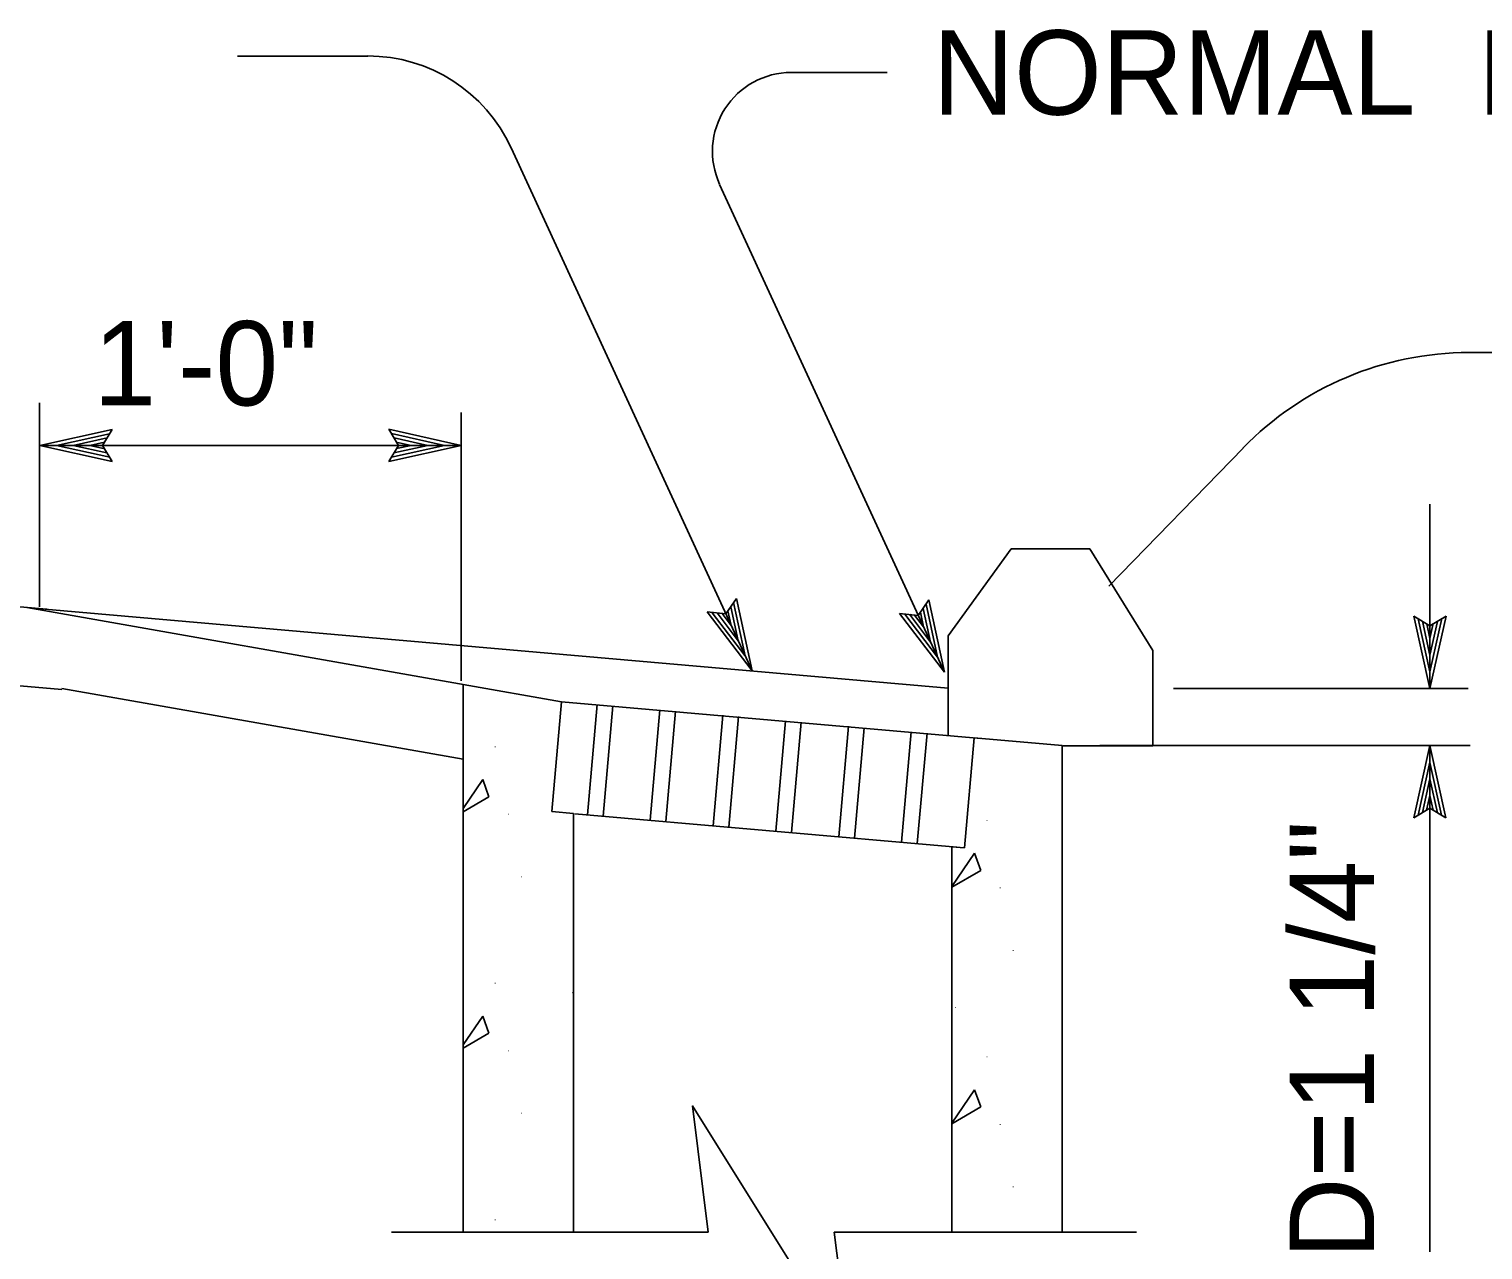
# Model space of a CAD drawing. Extents: x -894 to 866, y -476 to 714.
# Drawn here: x -34.6 to 86, y 216.7 to 318 of the extents above; entities that cross this region are included whole.
import ezdxf

# ---------------------------------------------------------------- set-up
doc = ezdxf.new("R2010")
doc.units = 0
for name, color, linetype in [('56 Stage 3 Anno', 7, 'Continuous'), ('57 Undefined', 7, 'Continuous'), ('59 Sndwall Anno', 7, 'Continuous'), ('60 Nongeo Data', 7, 'Continuous')]:
    doc.layers.add(name, color=color, linetype=linetype)

msp = doc.modelspace()

# ---------------------------------------------------------------- linework, layer by layer
at = {"layer": '56 Stage 3 Anno'}
for p, q in [((-17.32, 315.75), (-6.5, 315.75)), ((36.56, 314.39), (28.62, 314.39)), ((25.37, 264.74), (5.38, 308.15)), ((41.33, 264.63), (22.68, 305.11)), ((99.57, 291.16), (84.84, 291.16)), ((-33.72, 270.07), (-33.72, 286.99)), ((1.24, 263.92), (1.24, 286.17)), ((-33.7, 283.45), (-27.7, 284.78)), ((-27.7, 284.78), (-28.5, 283.45)), ((-27.7, 284.78), (-27.7, 284.78)), ((-3.96, 283.45), (-4.76, 284.79)), ((-4.76, 284.79), (-4.76, 284.79)), ((-4.76, 284.79), (1.24, 283.45)), ((-33.7, 283.45), (1.24, 283.45)), ((-27.7, 282.11), (-33.7, 283.45)), ((-33.7, 283.45), (-33.7, 283.45)), ((-27.91, 282.47), (-32.32, 283.45)), ((-32.31, 283.45), (-27.93, 284.42)), ((-30.93, 283.45), (-28.11, 284.07)), ((-28.15, 282.83), (-30.93, 283.45)), ((-29.55, 283.45), (-28.34, 283.71)), ((-28.32, 283.17), (-29.55, 283.45)), ((-28.5, 283.45), (-27.7, 282.11)), ((1.24, 283.45), (-4.76, 282.12)), ((-4.76, 282.12), (-3.96, 283.45)), ((-4.55, 284.43), (-0.14, 283.45)), ((-0.15, 283.45), (-4.53, 282.48)), ((-1.53, 283.45), (-4.35, 282.83)), ((-4.31, 284.07), (-1.53, 283.45)), ((-4.14, 283.73), (-2.91, 283.45)), ((-2.91, 283.45), (-4.12, 283.19)), ((1.24, 283.45), (1.24, 283.45)), ((54.96, 271.78), (66.09, 283.23)), ((-27.7, 282.11), (-27.7, 282.11)), ((-4.76, 282.12), (-4.76, 282.12)), ((81.59, 263.29), (81.59, 278.58)), ((23.19, 269.47), (24.07, 270.75)), ((23.84, 270.41), (24.79, 266)), ((24.07, 270.75), (24.07, 270.75)), ((24.07, 270.75), (25.37, 264.74)), ((39.15, 269.35), (40.03, 270.64)), ((39.8, 270.29), (40.75, 265.88)), ((40.03, 270.64), (40.03, 270.64)), ((40.03, 270.64), (41.33, 264.63)), ((25.37, 264.74), (21.65, 269.64)), ((21.65, 269.64), (21.65, 269.64)), ((21.65, 269.64), (23.19, 269.47)), ((24.78, 266.01), (22.07, 269.57)), ((24.21, 267.25), (22.46, 269.56)), ((23.64, 268.51), (22.89, 269.5)), ((23.37, 269.74), (23.64, 268.51)), ((23.61, 270.05), (24.21, 267.25)), ((41.33, 264.63), (37.61, 269.52)), ((37.61, 269.52), (37.61, 269.52)), ((37.61, 269.52), (39.15, 269.35)), ((40.74, 265.89), (38.03, 269.46)), ((40.17, 267.14), (38.42, 269.44)), ((39.6, 268.39), (38.85, 269.38)), ((39.33, 269.62), (39.6, 268.39)), ((39.57, 269.93), (40.17, 267.14)), ((81.59, 263.29), (80.26, 269.29)), ((80.26, 269.29), (80.26, 269.29)), ((80.26, 269.29), (81.59, 268.49)), ((81.59, 264.68), (80.62, 269.06)), ((81.59, 268.49), (82.93, 269.29)), ((82.93, 269.29), (81.59, 263.29)), ((82.57, 269.08), (81.59, 264.67)), ((82.93, 269.29), (82.93, 269.29)), ((81.59, 266.06), (80.97, 268.88)), ((81.59, 267.44), (81.33, 268.65)), ((82.21, 268.84), (81.59, 266.06)), ((81.87, 268.67), (81.59, 267.44)), ((25.37, 264.74), (25.37, 264.74)), ((41.33, 264.63), (41.33, 264.63)), ((60.31, 263.29), (84.77, 263.29)), ((81.59, 263.29), (81.59, 263.29)), ((54.2, 258.55), (84.93, 258.55)), ((80.25, 252.55), (81.59, 258.55)), ((81.59, 216.56), (81.59, 258.55)), ((81.59, 258.55), (81.59, 258.55)), ((81.59, 258.55), (82.92, 252.55)), ((80.61, 252.77), (81.59, 257.17)), ((81.59, 257.16), (82.56, 252.79)), ((80.97, 253), (81.59, 255.79)), ((81.59, 255.79), (82.21, 252.97)), ((81.59, 253.35), (80.25, 252.55)), ((81.31, 253.18), (81.59, 254.41)), ((81.59, 254.41), (81.86, 253.2)), ((82.92, 252.55), (81.59, 253.35)), ((80.25, 252.55), (80.25, 252.55)), ((82.92, 252.55), (82.92, 252.55))]:
    msp.add_line(p, q, dxfattribs=at)
for centre, radius, start, end in [((-6.5, 302.68), 13.08, 24.7269, 90), ((28.62, 307.85), 6.54, 90, 204.7269), ((84.84, 265), 26.16, 90, 135.8142)]:
    msp.add_arc(centre, radius, start, end, dxfattribs=at)
at = {"layer": '59 Sndwall Anno'}
for points in [[(1.4, 253.32), (3.03, 255.73)], [(3.03, 255.73), (3.55, 254.3)], [(3.55, 254.3), (1.4, 253.05)], [(41.94, 246.85), (43.82, 249.62)], [(43.82, 249.62), (44.34, 248.19)], [(44.34, 248.19), (41.94, 246.8)], [(10.49, 238.01), (10.55, 238.11)], [(10.55, 237.99), (10.49, 238.01)], [(1.4, 233.71), (3.03, 236.11)], [(3.03, 236.11), (3.55, 234.68)], [(3.55, 234.68), (1.4, 233.44)], [(41.94, 227.23), (43.82, 230)], [(43.82, 230), (44.34, 228.57)], [(44.34, 228.57), (41.94, 227.18)]]:
    msp.add_lwpolyline(points, dxfattribs=at)
at = {"layer": '60 Nongeo Data'}
for p, q in [((41.62, 267.66), (46.85, 274.87)), ((46.85, 274.87), (53.39, 274.87)), ((53.39, 274.87), (58.62, 266.44)), ((-69.97, 273.08), (-33.11, 269.86)), ((-34.77, 270), (1.56, 263.6)), ((41.62, 263.32), (-33.93, 269.93)), ((-31.89, 263.19), (-69.96, 266.52)), ((41.62, 259.38), (41.62, 267.66)), ((58.62, 258.54), (58.62, 266.44)), ((1.4, 257.42), (-31.88, 263.29)), ((9.57, 262.19), (1.4, 263.63)), ((1.4, 263.63), (1.4, 218.18)), ((8.77, 253.07), (9.57, 262.19)), ((44.33, 259.15), (9.57, 262.19)), ((12.51, 261.97), (11.71, 252.81)), ((13.82, 261.86), (13.01, 252.7)), ((17.72, 261.52), (16.92, 252.35)), ((19.03, 261.4), (18.23, 252.24)), ((22.94, 261.06), (22.14, 251.9)), ((24.24, 260.95), (23.44, 251.78)), ((28.15, 260.6), (27.35, 251.44)), ((29.45, 260.49), (28.65, 251.33)), ((33.36, 260.15), (32.56, 250.99)), ((34.66, 260.03), (33.86, 250.87)), ((38.57, 259.69), (37.77, 250.53)), ((39.88, 259.58), (39.07, 250.42)), ((43.78, 259.19), (42.98, 250.07)), ((51.1, 258.55), (43.78, 259.19)), ((51.1, 218.18), (51.1, 258.55)), ((51.15, 258.54), (58.62, 258.54)), ((10.55, 252.91), (8.77, 253.07)), ((10.55, 218.18), (10.55, 252.91)), ((42.34, 250.13), (10.67, 252.9)), ((42.98, 250.07), (41.94, 250.16)), ((41.94, 250.16), (41.94, 218.18)), ((-4.53, 218.18), (7.34, 218.18)), ((21.72, 218.18), (7.34, 218.18)), ((46.58, 218.18), (32.19, 218.18)), ((46.58, 218.18), (57.24, 218.18))]:
    msp.add_line(p, q, dxfattribs=at)
msp.add_lwpolyline([(21.72, 218.18), (20.42, 228.65), (33.5, 207.72), (32.19, 218.18)], dxfattribs=at)

# ---------------------------------------------------------------- texts
at = {"layer": '57 Undefined'}
for s, p in [('NORMAL  FL', (40.34, 310.89)), ('1\'-0"', (-29.25, 286.77))]:
    msp.add_text(s, height=7, dxfattribs=at).set_placement(p)
msp.add_text('D=1 1/4"', height=7, rotation=90, dxfattribs=at).set_placement((76.96, 215.96))
at = {"layer": '59 Sndwall Anno'}
for p in [(3.97, 258.41), (5.06, 252.81), (44.76, 252.3), (6.14, 247.63), (45.85, 246.7), (1.34, 242.89), (46.93, 241.52), (3.97, 238.79), (42.13, 236.78), (5.06, 233.19), (44.76, 232.68), (6.14, 228.01), (45.85, 227.08), (1.34, 223.27), (46.93, 221.9), (3.97, 219.17)]:
    msp.add_text('.', height=0.523, dxfattribs=at).set_placement(p)
at = {"layer": '60 Nongeo Data'}
msp.add_text('.', height=0.523, dxfattribs=at).set_placement((1.34, 262.51))

doc.saveas('drawing.dxf')
